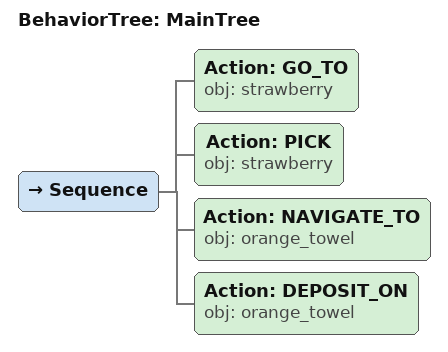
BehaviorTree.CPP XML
<root main_tree_to_execute="MainTree">
  <BehaviorTree ID="MainTree">
    <Sequence>
      <!-- Go to strawberry -->
      <Action ID="GO_TO" obj="strawberry" />
      <!-- Pick strawberry -->
      <Action ID="PICK" obj="strawberry" />
      <!-- Navigate to orange_towel -->
      <Action ID="NAVIGATE_TO" obj="orange_towel" />
      <!-- Deposit on orange_towel -->
      <Action ID="DEPOSIT_ON" obj="orange_towel" />
    </Sequence>
  </BehaviorTree>
</root>
